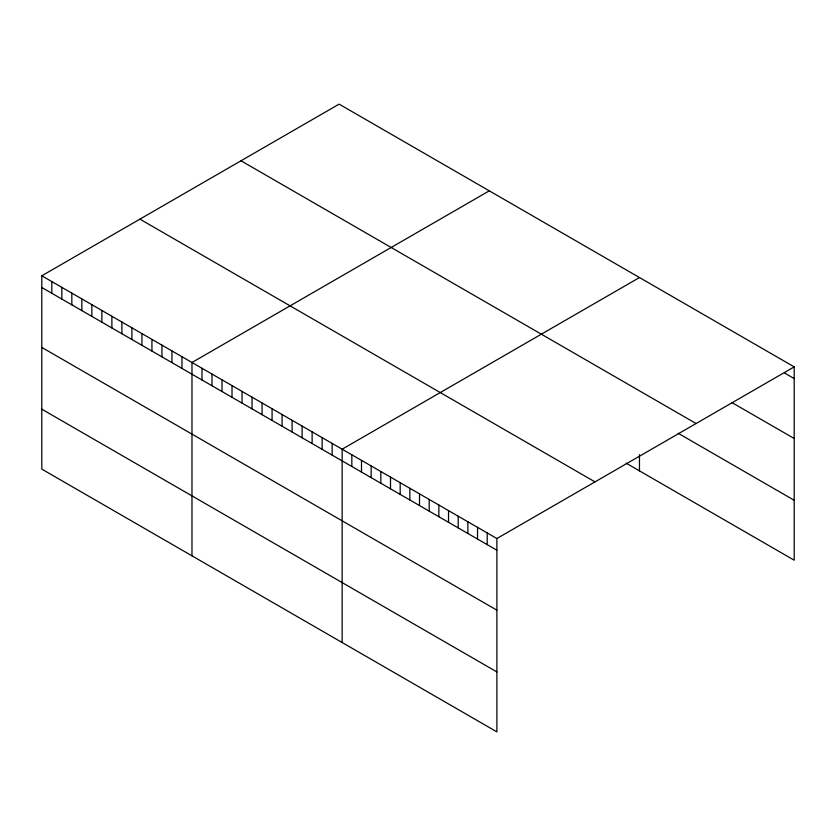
<?xml version="1.0" encoding="UTF-8"?>
<svg xmlns="http://www.w3.org/2000/svg" width="836" height="836" viewBox="0 0 836 836"><rect width="100%" height="100%" fill="white"/><g stroke="black" fill="none" stroke-linecap="round" stroke-linejoin="round"><path stroke-width="1.25" d="M41.8 275.796L496.887 538.53L496.887 731.866L41.8 469.121L41.8 275.796L339.113 104.134L794.2 366.879L794.2 560.204L626.122 463.165M489.29 190.838L191.977 362.5L191.977 555.825M639.467 277.542L342.154 449.204L342.154 642.529M496.887 538.53L794.2 366.879M784.534 372.992L794.2 378.572M731.876 402.534L794.2 438.513M240.998 160.784L696.085 423.528M678.153 433.267L794.2 500.273M139.915 219.147L595.002 481.891M41.8 287.49L496.887 550.224M41.8 347.421L496.887 610.165M41.8 409.18L496.887 671.925M639.467 454.648L639.467 470.877M487.21 532.95L487.21 544.644M477.544 527.37L477.544 539.063M467.878 521.779L467.878 533.472M458.201 516.199L458.201 527.892M448.535 510.618L448.535 522.312M438.858 505.028L438.858 516.721M429.192 499.447L429.192 511.141M419.515 493.867L419.515 505.561M409.849 488.287L409.849 499.98M400.183 482.696L400.183 494.389M390.506 477.116L390.506 488.809M380.84 471.535L380.84 483.229M371.163 465.955L371.163 477.649M361.497 460.364L361.497 472.058M351.831 454.784L351.831 466.478M332.143 443.425L332.143 455.118M322.132 437.636L322.132 449.329M312.121 431.857L312.121 443.55M302.11 426.078L302.11 437.771M292.098 420.299L292.098 431.993M282.087 414.52L282.087 426.214M272.076 408.741L272.076 420.435M262.065 402.962L262.065 414.656M252.054 397.173L252.054 408.867M242.032 391.394L242.032 403.088M232.021 385.615L232.021 397.309M222.01 379.837L222.01 391.53M211.999 374.058L211.999 385.751M201.988 368.279L201.988 379.972M181.966 356.711L181.966 368.404M171.955 350.932L171.955 362.625M161.944 345.153L161.944 356.847M151.933 339.374L151.933 351.068M141.921 333.595L141.921 345.289M131.91 327.816L131.91 339.51M121.899 322.038L121.899 333.731M111.888 316.248L111.888 327.942M101.867 310.469L101.867 322.163M91.856 304.691L91.856 316.384M81.844 298.912L81.844 310.605M71.833 293.133L71.833 304.826M61.822 287.354L61.822 299.048M51.811 281.575L51.811 293.269"/></g></svg>
